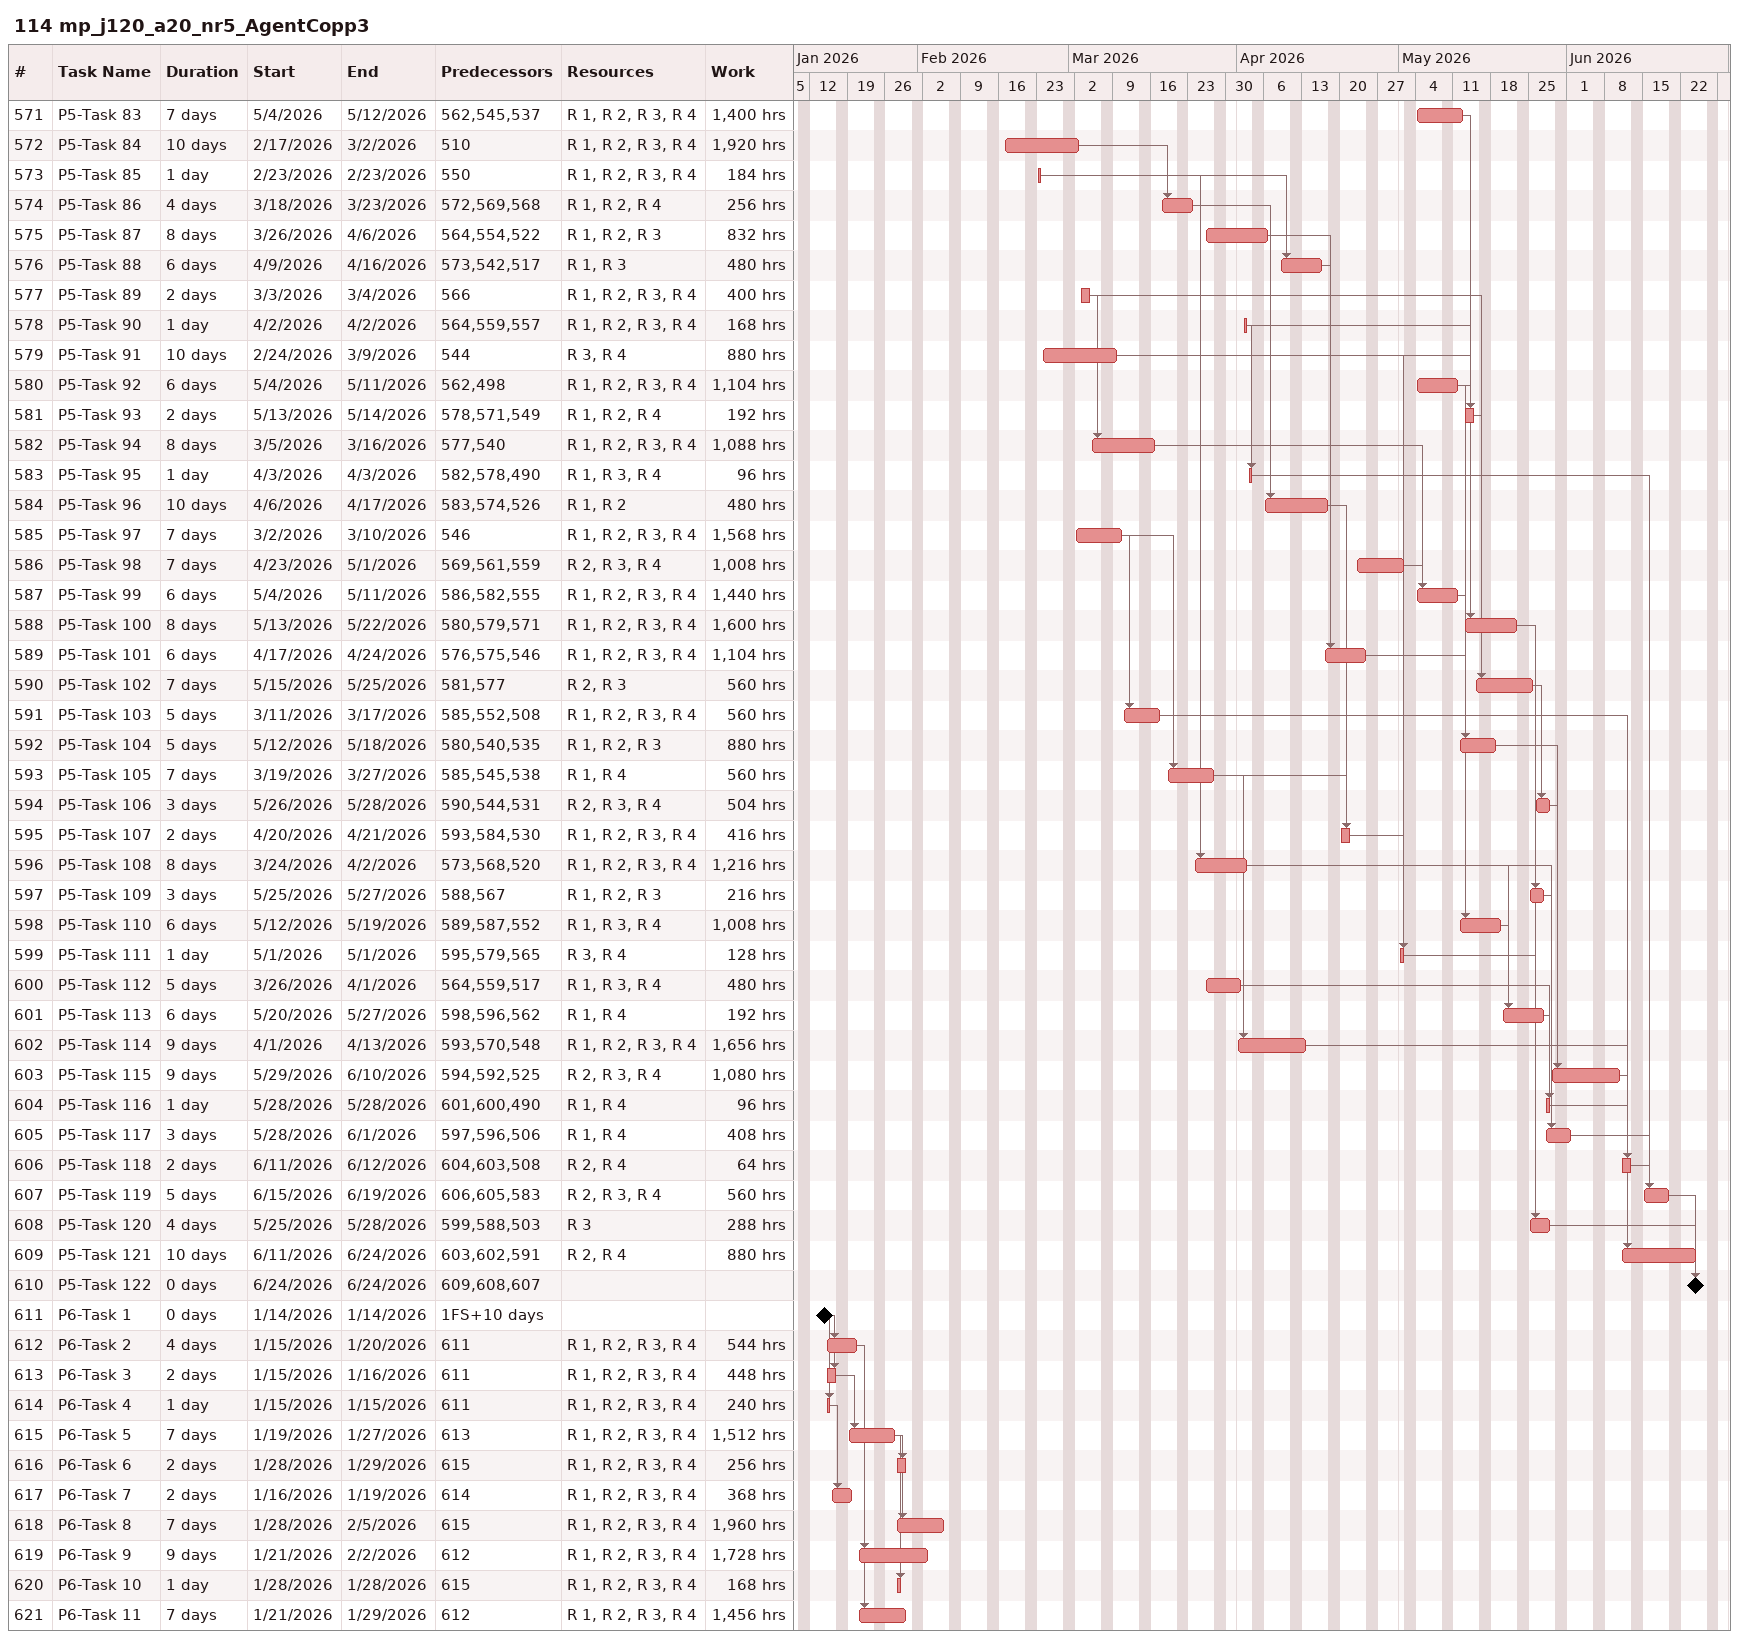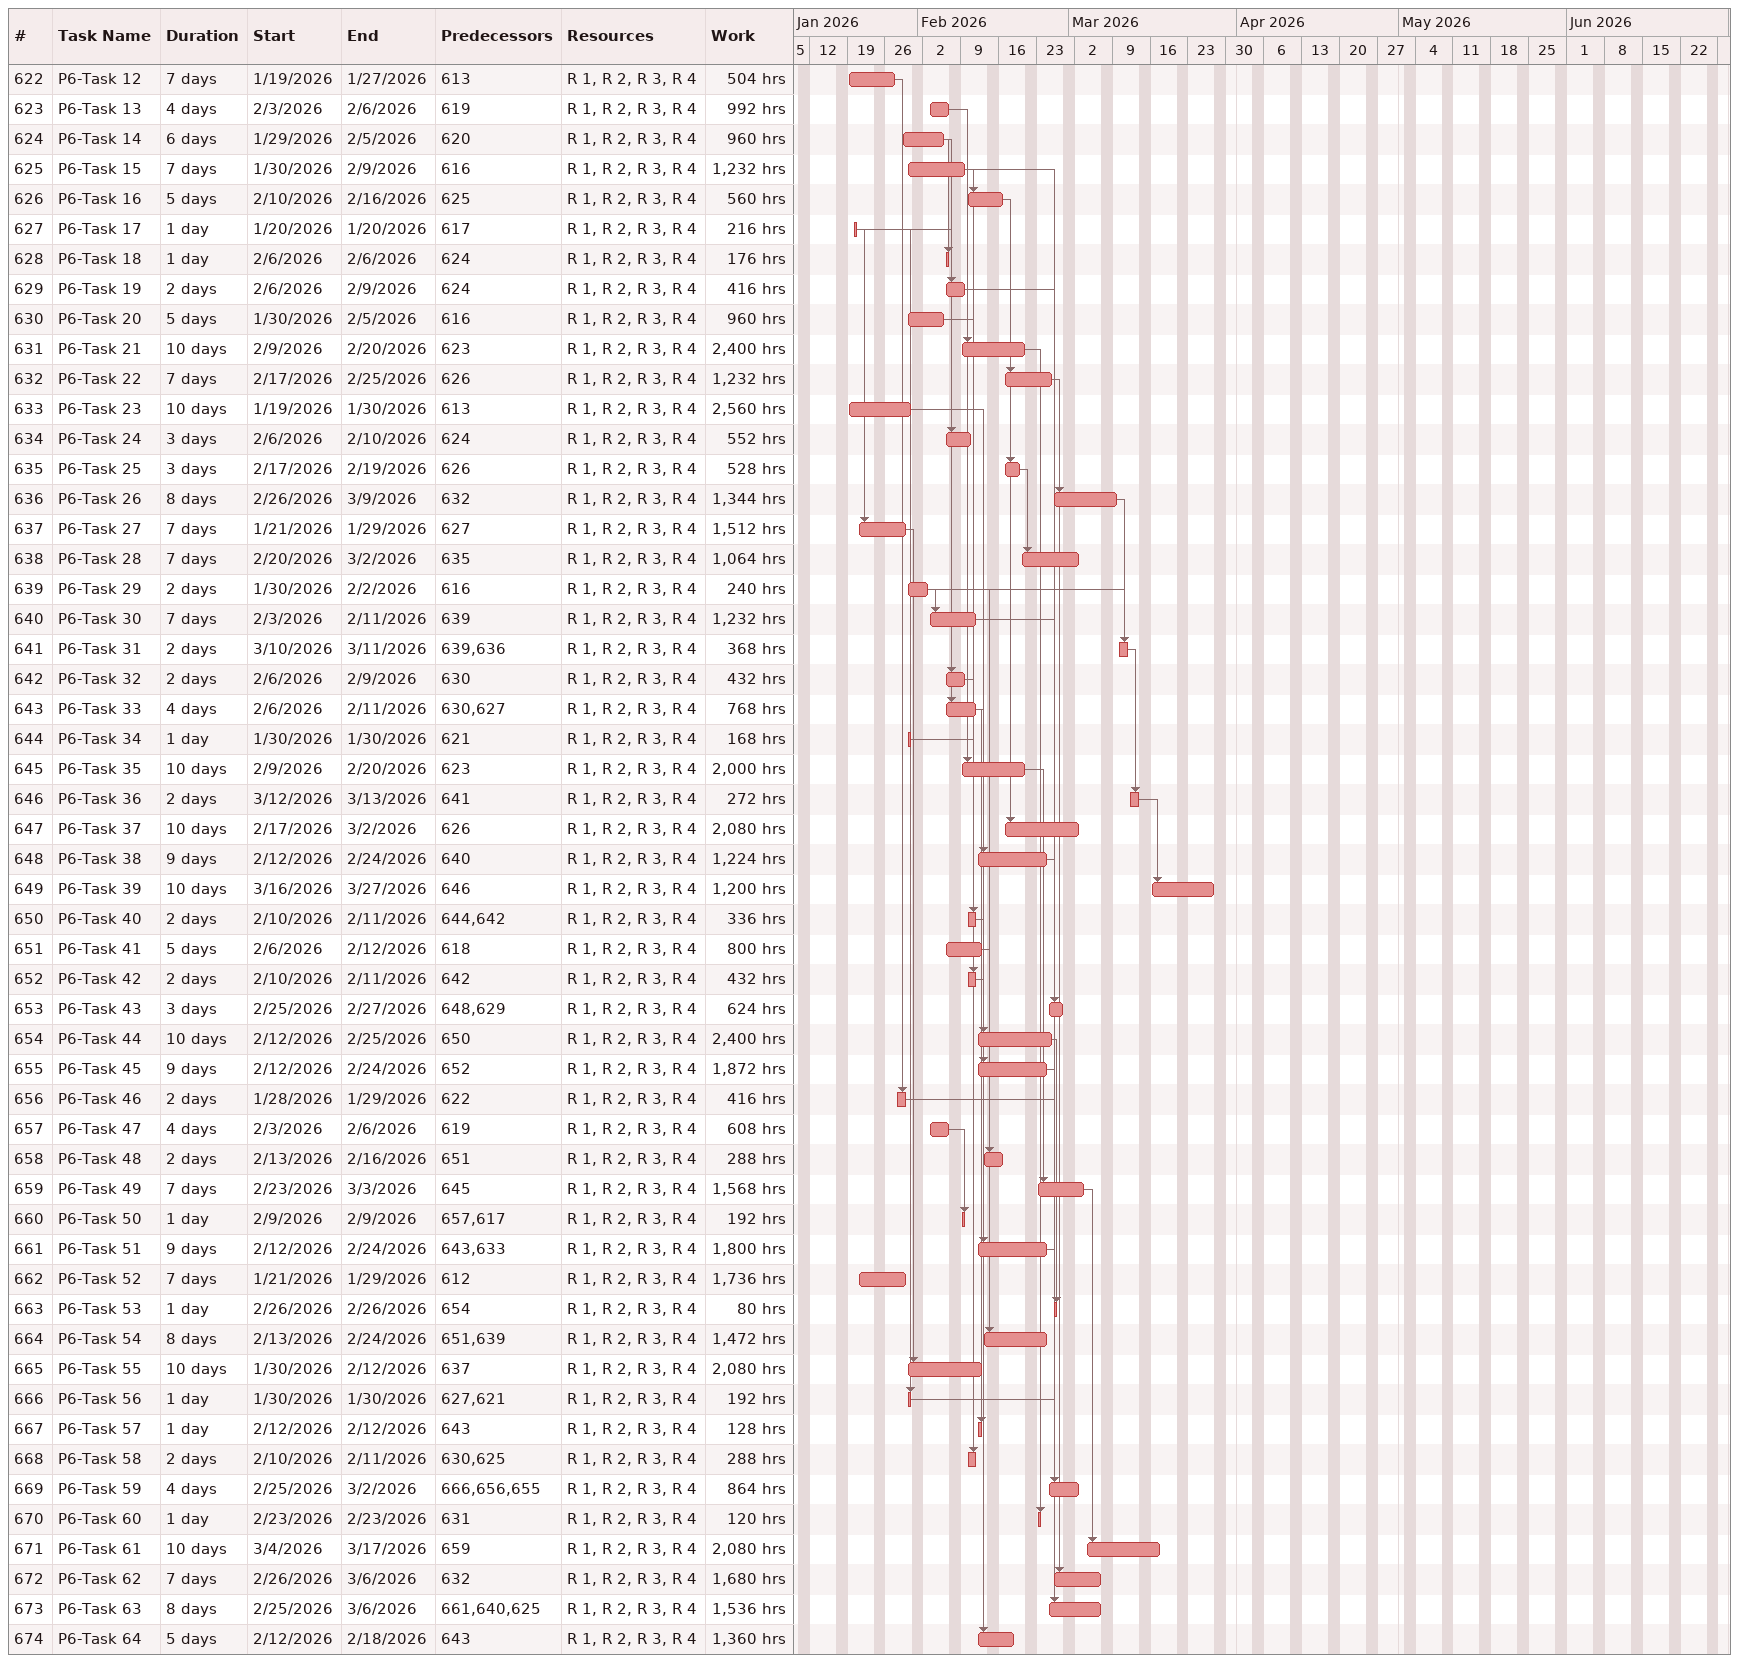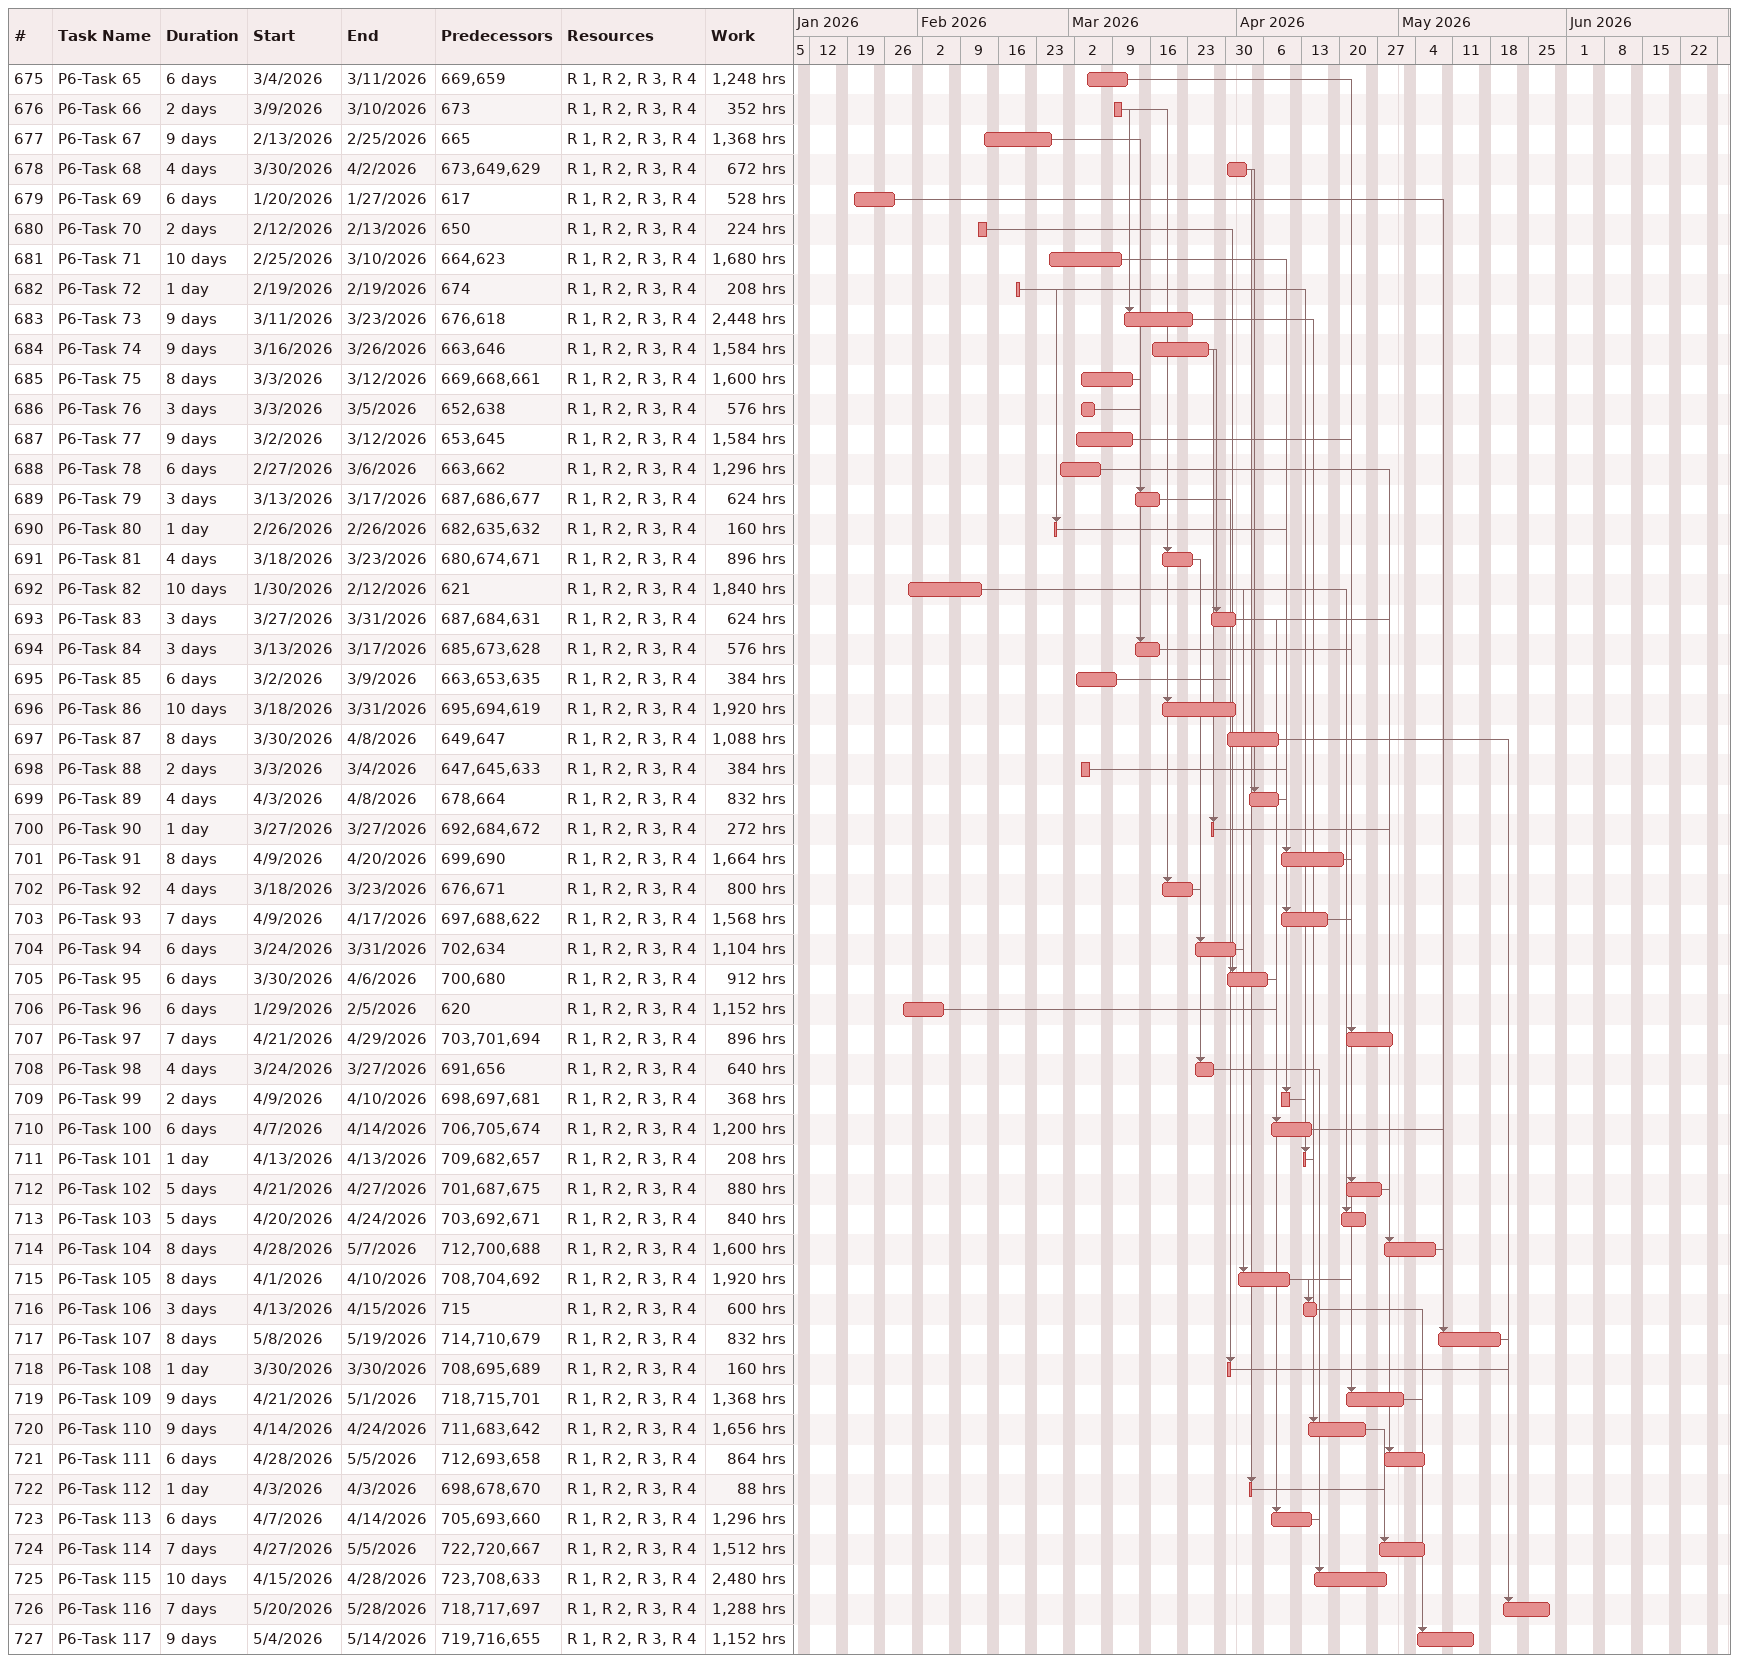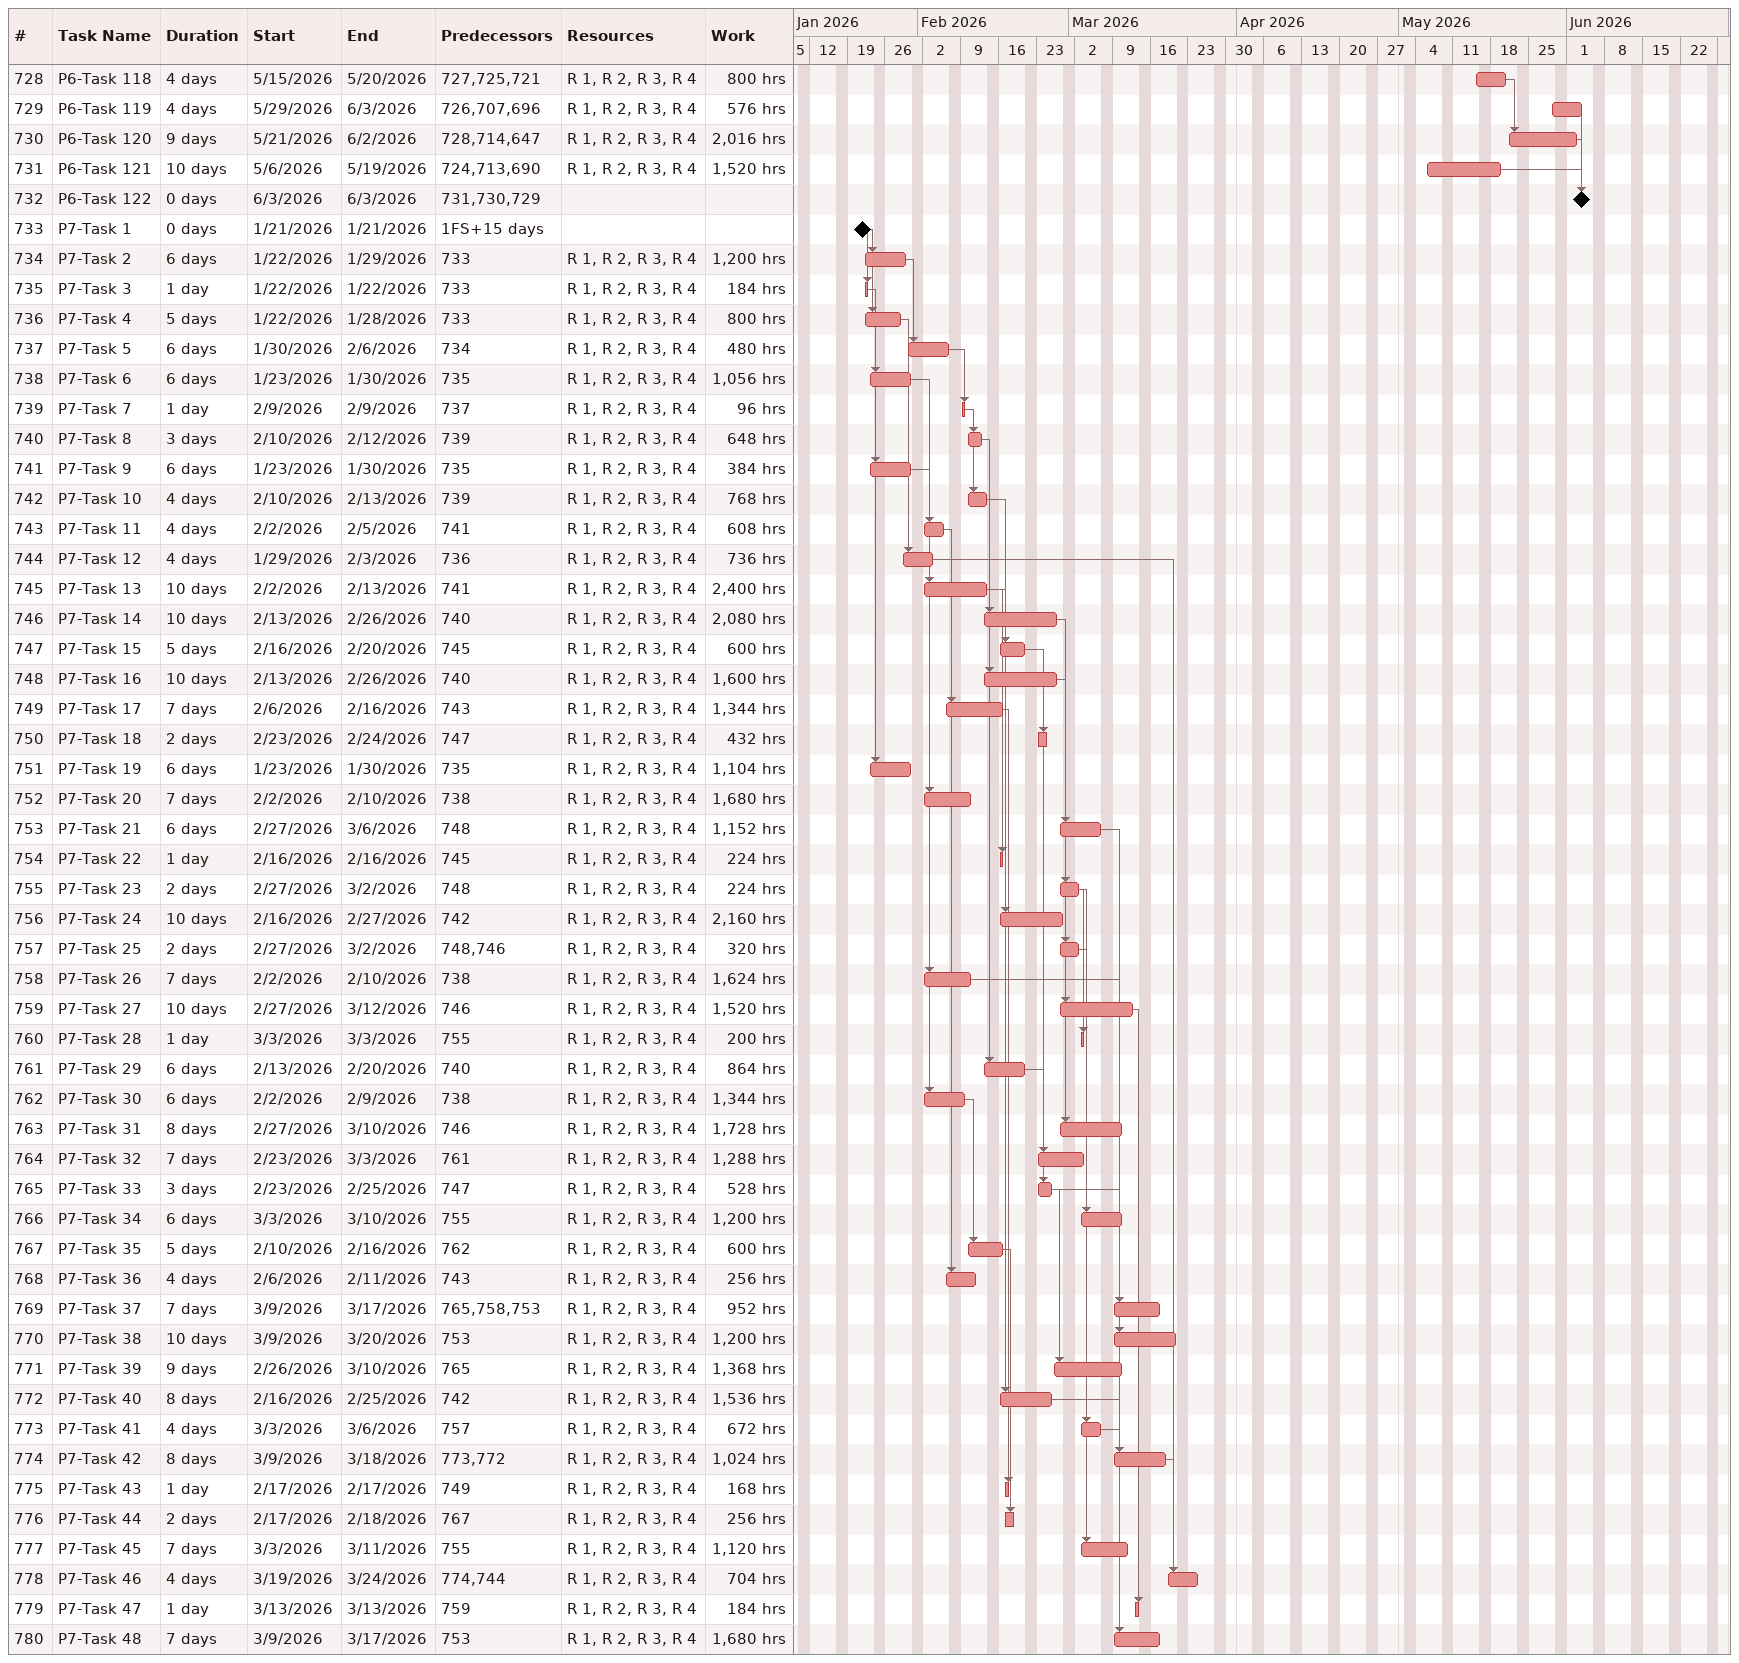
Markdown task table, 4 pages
114 mp_j120_a20_nr5_AgentCopp3

| ID | Task | Duration | Start | Finish | Predecessors | Resources | Work (h) |
|---|---|---|---|---|---|---|---|
| 571 | P5-Task 83 | 7d | 2026-05-04 | 2026-05-12 | 562, 545, 537 | R 1, R 2, R 3, R 4 | 1400 |
| 572 | P5-Task 84 | 10d | 2026-02-17 | 2026-03-02 | 510 | R 1, R 2, R 3, R 4 | 1920 |
| 573 | P5-Task 85 | 1d | 2026-02-23 | 2026-02-23 | 550 | R 1, R 2, R 3, R 4 | 184 |
| 574 | P5-Task 86 | 4d | 2026-03-18 | 2026-03-23 | 572, 569, 568 | R 1, R 2, R 4 | 256 |
| 575 | P5-Task 87 | 8d | 2026-03-26 | 2026-04-06 | 564, 554, 522 | R 1, R 2, R 3 | 832 |
| 576 | P5-Task 88 | 6d | 2026-04-09 | 2026-04-16 | 573, 542, 517 | R 1, R 3 | 480 |
| 577 | P5-Task 89 | 2d | 2026-03-03 | 2026-03-04 | 566 | R 1, R 2, R 3, R 4 | 400 |
| 578 | P5-Task 90 | 1d | 2026-04-02 | 2026-04-02 | 564, 559, 557 | R 1, R 2, R 3, R 4 | 168 |
| 579 | P5-Task 91 | 10d | 2026-02-24 | 2026-03-09 | 544 | R 3, R 4 | 880 |
| 580 | P5-Task 92 | 6d | 2026-05-04 | 2026-05-11 | 562, 498 | R 1, R 2, R 3, R 4 | 1104 |
| 581 | P5-Task 93 | 2d | 2026-05-13 | 2026-05-14 | 578, 571, 549 | R 1, R 2, R 4 | 192 |
| 582 | P5-Task 94 | 8d | 2026-03-05 | 2026-03-16 | 577, 540 | R 1, R 2, R 3, R 4 | 1088 |
| 583 | P5-Task 95 | 1d | 2026-04-03 | 2026-04-03 | 582, 578, 490 | R 1, R 3, R 4 | 96 |
| 584 | P5-Task 96 | 10d | 2026-04-06 | 2026-04-17 | 583, 574, 526 | R 1, R 2 | 480 |
| 585 | P5-Task 97 | 7d | 2026-03-02 | 2026-03-10 | 546 | R 1, R 2, R 3, R 4 | 1568 |
| 586 | P5-Task 98 | 7d | 2026-04-23 | 2026-05-01 | 569, 561, 559 | R 2, R 3, R 4 | 1008 |
| 587 | P5-Task 99 | 6d | 2026-05-04 | 2026-05-11 | 586, 582, 555 | R 1, R 2, R 3, R 4 | 1440 |
| 588 | P5-Task 100 | 8d | 2026-05-13 | 2026-05-22 | 580, 579, 571 | R 1, R 2, R 3, R 4 | 1600 |
| 589 | P5-Task 101 | 6d | 2026-04-17 | 2026-04-24 | 576, 575, 546 | R 1, R 2, R 3, R 4 | 1104 |
| 590 | P5-Task 102 | 7d | 2026-05-15 | 2026-05-25 | 581, 577 | R 2, R 3 | 560 |
| 591 | P5-Task 103 | 5d | 2026-03-11 | 2026-03-17 | 585, 552, 508 | R 1, R 2, R 3, R 4 | 560 |
| 592 | P5-Task 104 | 5d | 2026-05-12 | 2026-05-18 | 580, 540, 535 | R 1, R 2, R 3 | 880 |
| 593 | P5-Task 105 | 7d | 2026-03-19 | 2026-03-27 | 585, 545, 538 | R 1, R 4 | 560 |
| 594 | P5-Task 106 | 3d | 2026-05-26 | 2026-05-28 | 590, 544, 531 | R 2, R 3, R 4 | 504 |
| 595 | P5-Task 107 | 2d | 2026-04-20 | 2026-04-21 | 593, 584, 530 | R 1, R 2, R 3, R 4 | 416 |
| 596 | P5-Task 108 | 8d | 2026-03-24 | 2026-04-02 | 573, 568, 520 | R 1, R 2, R 3, R 4 | 1216 |
| 597 | P5-Task 109 | 3d | 2026-05-25 | 2026-05-27 | 588, 567 | R 1, R 2, R 3 | 216 |
| 598 | P5-Task 110 | 6d | 2026-05-12 | 2026-05-19 | 589, 587, 552 | R 1, R 3, R 4 | 1008 |
| 599 | P5-Task 111 | 1d | 2026-05-01 | 2026-05-01 | 595, 579, 565 | R 3, R 4 | 128 |
| 600 | P5-Task 112 | 5d | 2026-03-26 | 2026-04-01 | 564, 559, 517 | R 1, R 3, R 4 | 480 |
| 601 | P5-Task 113 | 6d | 2026-05-20 | 2026-05-27 | 598, 596, 562 | R 1, R 4 | 192 |
| 602 | P5-Task 114 | 9d | 2026-04-01 | 2026-04-13 | 593, 570, 548 | R 1, R 2, R 3, R 4 | 1656 |
| 603 | P5-Task 115 | 9d | 2026-05-29 | 2026-06-10 | 594, 592, 525 | R 2, R 3, R 4 | 1080 |
| 604 | P5-Task 116 | 1d | 2026-05-28 | 2026-05-28 | 601, 600, 490 | R 1, R 4 | 96 |
| 605 | P5-Task 117 | 3d | 2026-05-28 | 2026-06-01 | 597, 596, 506 | R 1, R 4 | 408 |
| 606 | P5-Task 118 | 2d | 2026-06-11 | 2026-06-12 | 604, 603, 508 | R 2, R 4 | 64 |
| 607 | P5-Task 119 | 5d | 2026-06-15 | 2026-06-19 | 606, 605, 583 | R 2, R 3, R 4 | 560 |
| 608 | P5-Task 120 | 4d | 2026-05-25 | 2026-05-28 | 599, 588, 503 | R 3 | 288 |
| 609 | P5-Task 121 | 10d | 2026-06-11 | 2026-06-24 | 603, 602, 591 | R 2, R 4 | 880 |
| 610 | P5-Task 122 | 0d | 2026-06-24 | 2026-06-24 | 609, 608, 607 |  |  |
| 611 | P6-Task 1 | 0d | 2026-01-14 | 2026-01-14 | 1FS+10d |  |  |
| 612 | P6-Task 2 | 4d | 2026-01-15 | 2026-01-20 | 611 | R 1, R 2, R 3, R 4 | 544 |
| 613 | P6-Task 3 | 2d | 2026-01-15 | 2026-01-16 | 611 | R 1, R 2, R 3, R 4 | 448 |
| 614 | P6-Task 4 | 1d | 2026-01-15 | 2026-01-15 | 611 | R 1, R 2, R 3, R 4 | 240 |
| 615 | P6-Task 5 | 7d | 2026-01-19 | 2026-01-27 | 613 | R 1, R 2, R 3, R 4 | 1512 |
| 616 | P6-Task 6 | 2d | 2026-01-28 | 2026-01-29 | 615 | R 1, R 2, R 3, R 4 | 256 |
| 617 | P6-Task 7 | 2d | 2026-01-16 | 2026-01-19 | 614 | R 1, R 2, R 3, R 4 | 368 |
| 618 | P6-Task 8 | 7d | 2026-01-28 | 2026-02-05 | 615 | R 1, R 2, R 3, R 4 | 1960 |
| 619 | P6-Task 9 | 9d | 2026-01-21 | 2026-02-02 | 612 | R 1, R 2, R 3, R 4 | 1728 |
| 620 | P6-Task 10 | 1d | 2026-01-28 | 2026-01-28 | 615 | R 1, R 2, R 3, R 4 | 168 |
| 621 | P6-Task 11 | 7d | 2026-01-21 | 2026-01-29 | 612 | R 1, R 2, R 3, R 4 | 1456 |
| 622 | P6-Task 12 | 7d | 2026-01-19 | 2026-01-27 | 613 | R 1, R 2, R 3, R 4 | 504 |
| 623 | P6-Task 13 | 4d | 2026-02-03 | 2026-02-06 | 619 | R 1, R 2, R 3, R 4 | 992 |
| 624 | P6-Task 14 | 6d | 2026-01-29 | 2026-02-05 | 620 | R 1, R 2, R 3, R 4 | 960 |
| 625 | P6-Task 15 | 7d | 2026-01-30 | 2026-02-09 | 616 | R 1, R 2, R 3, R 4 | 1232 |
| 626 | P6-Task 16 | 5d | 2026-02-10 | 2026-02-16 | 625 | R 1, R 2, R 3, R 4 | 560 |
| 627 | P6-Task 17 | 1d | 2026-01-20 | 2026-01-20 | 617 | R 1, R 2, R 3, R 4 | 216 |
| 628 | P6-Task 18 | 1d | 2026-02-06 | 2026-02-06 | 624 | R 1, R 2, R 3, R 4 | 176 |
| 629 | P6-Task 19 | 2d | 2026-02-06 | 2026-02-09 | 624 | R 1, R 2, R 3, R 4 | 416 |
| 630 | P6-Task 20 | 5d | 2026-01-30 | 2026-02-05 | 616 | R 1, R 2, R 3, R 4 | 960 |
| 631 | P6-Task 21 | 10d | 2026-02-09 | 2026-02-20 | 623 | R 1, R 2, R 3, R 4 | 2400 |
| 632 | P6-Task 22 | 7d | 2026-02-17 | 2026-02-25 | 626 | R 1, R 2, R 3, R 4 | 1232 |
| 633 | P6-Task 23 | 10d | 2026-01-19 | 2026-01-30 | 613 | R 1, R 2, R 3, R 4 | 2560 |
| 634 | P6-Task 24 | 3d | 2026-02-06 | 2026-02-10 | 624 | R 1, R 2, R 3, R 4 | 552 |
| 635 | P6-Task 25 | 3d | 2026-02-17 | 2026-02-19 | 626 | R 1, R 2, R 3, R 4 | 528 |
| 636 | P6-Task 26 | 8d | 2026-02-26 | 2026-03-09 | 632 | R 1, R 2, R 3, R 4 | 1344 |
| 637 | P6-Task 27 | 7d | 2026-01-21 | 2026-01-29 | 627 | R 1, R 2, R 3, R 4 | 1512 |
| 638 | P6-Task 28 | 7d | 2026-02-20 | 2026-03-02 | 635 | R 1, R 2, R 3, R 4 | 1064 |
| 639 | P6-Task 29 | 2d | 2026-01-30 | 2026-02-02 | 616 | R 1, R 2, R 3, R 4 | 240 |
| 640 | P6-Task 30 | 7d | 2026-02-03 | 2026-02-11 | 639 | R 1, R 2, R 3, R 4 | 1232 |
| 641 | P6-Task 31 | 2d | 2026-03-10 | 2026-03-11 | 639, 636 | R 1, R 2, R 3, R 4 | 368 |
| 642 | P6-Task 32 | 2d | 2026-02-06 | 2026-02-09 | 630 | R 1, R 2, R 3, R 4 | 432 |
| 643 | P6-Task 33 | 4d | 2026-02-06 | 2026-02-11 | 630, 627 | R 1, R 2, R 3, R 4 | 768 |
| 644 | P6-Task 34 | 1d | 2026-01-30 | 2026-01-30 | 621 | R 1, R 2, R 3, R 4 | 168 |
| 645 | P6-Task 35 | 10d | 2026-02-09 | 2026-02-20 | 623 | R 1, R 2, R 3, R 4 | 2000 |
| 646 | P6-Task 36 | 2d | 2026-03-12 | 2026-03-13 | 641 | R 1, R 2, R 3, R 4 | 272 |
| 647 | P6-Task 37 | 10d | 2026-02-17 | 2026-03-02 | 626 | R 1, R 2, R 3, R 4 | 2080 |
| 648 | P6-Task 38 | 9d | 2026-02-12 | 2026-02-24 | 640 | R 1, R 2, R 3, R 4 | 1224 |
| 649 | P6-Task 39 | 10d | 2026-03-16 | 2026-03-27 | 646 | R 1, R 2, R 3, R 4 | 1200 |
| 650 | P6-Task 40 | 2d | 2026-02-10 | 2026-02-11 | 644, 642 | R 1, R 2, R 3, R 4 | 336 |
| 651 | P6-Task 41 | 5d | 2026-02-06 | 2026-02-12 | 618 | R 1, R 2, R 3, R 4 | 800 |
| 652 | P6-Task 42 | 2d | 2026-02-10 | 2026-02-11 | 642 | R 1, R 2, R 3, R 4 | 432 |
| 653 | P6-Task 43 | 3d | 2026-02-25 | 2026-02-27 | 648, 629 | R 1, R 2, R 3, R 4 | 624 |
| 654 | P6-Task 44 | 10d | 2026-02-12 | 2026-02-25 | 650 | R 1, R 2, R 3, R 4 | 2400 |
| 655 | P6-Task 45 | 9d | 2026-02-12 | 2026-02-24 | 652 | R 1, R 2, R 3, R 4 | 1872 |
| 656 | P6-Task 46 | 2d | 2026-01-28 | 2026-01-29 | 622 | R 1, R 2, R 3, R 4 | 416 |
| 657 | P6-Task 47 | 4d | 2026-02-03 | 2026-02-06 | 619 | R 1, R 2, R 3, R 4 | 608 |
| 658 | P6-Task 48 | 2d | 2026-02-13 | 2026-02-16 | 651 | R 1, R 2, R 3, R 4 | 288 |
| 659 | P6-Task 49 | 7d | 2026-02-23 | 2026-03-03 | 645 | R 1, R 2, R 3, R 4 | 1568 |
| 660 | P6-Task 50 | 1d | 2026-02-09 | 2026-02-09 | 657, 617 | R 1, R 2, R 3, R 4 | 192 |
| 661 | P6-Task 51 | 9d | 2026-02-12 | 2026-02-24 | 643, 633 | R 1, R 2, R 3, R 4 | 1800 |
| 662 | P6-Task 52 | 7d | 2026-01-21 | 2026-01-29 | 612 | R 1, R 2, R 3, R 4 | 1736 |
| 663 | P6-Task 53 | 1d | 2026-02-26 | 2026-02-26 | 654 | R 1, R 2, R 3, R 4 | 80 |
| 664 | P6-Task 54 | 8d | 2026-02-13 | 2026-02-24 | 651, 639 | R 1, R 2, R 3, R 4 | 1472 |
| 665 | P6-Task 55 | 10d | 2026-01-30 | 2026-02-12 | 637 | R 1, R 2, R 3, R 4 | 2080 |
| 666 | P6-Task 56 | 1d | 2026-01-30 | 2026-01-30 | 627, 621 | R 1, R 2, R 3, R 4 | 192 |
| 667 | P6-Task 57 | 1d | 2026-02-12 | 2026-02-12 | 643 | R 1, R 2, R 3, R 4 | 128 |
| 668 | P6-Task 58 | 2d | 2026-02-10 | 2026-02-11 | 630, 625 | R 1, R 2, R 3, R 4 | 288 |
| 669 | P6-Task 59 | 4d | 2026-02-25 | 2026-03-02 | 666, 656, 655 | R 1, R 2, R 3, R 4 | 864 |
| 670 | P6-Task 60 | 1d | 2026-02-23 | 2026-02-23 | 631 | R 1, R 2, R 3, R 4 | 120 |
| 671 | P6-Task 61 | 10d | 2026-03-04 | 2026-03-17 | 659 | R 1, R 2, R 3, R 4 | 2080 |
| 672 | P6-Task 62 | 7d | 2026-02-26 | 2026-03-06 | 632 | R 1, R 2, R 3, R 4 | 1680 |
| 673 | P6-Task 63 | 8d | 2026-02-25 | 2026-03-06 | 661, 640, 625 | R 1, R 2, R 3, R 4 | 1536 |
| 674 | P6-Task 64 | 5d | 2026-02-12 | 2026-02-18 | 643 | R 1, R 2, R 3, R 4 | 1360 |
| 675 | P6-Task 65 | 6d | 2026-03-04 | 2026-03-11 | 669, 659 | R 1, R 2, R 3, R 4 | 1248 |
| 676 | P6-Task 66 | 2d | 2026-03-09 | 2026-03-10 | 673 | R 1, R 2, R 3, R 4 | 352 |
| 677 | P6-Task 67 | 9d | 2026-02-13 | 2026-02-25 | 665 | R 1, R 2, R 3, R 4 | 1368 |
| 678 | P6-Task 68 | 4d | 2026-03-30 | 2026-04-02 | 673, 649, 629 | R 1, R 2, R 3, R 4 | 672 |
| 679 | P6-Task 69 | 6d | 2026-01-20 | 2026-01-27 | 617 | R 1, R 2, R 3, R 4 | 528 |
| 680 | P6-Task 70 | 2d | 2026-02-12 | 2026-02-13 | 650 | R 1, R 2, R 3, R 4 | 224 |
| 681 | P6-Task 71 | 10d | 2026-02-25 | 2026-03-10 | 664, 623 | R 1, R 2, R 3, R 4 | 1680 |
| 682 | P6-Task 72 | 1d | 2026-02-19 | 2026-02-19 | 674 | R 1, R 2, R 3, R 4 | 208 |
| 683 | P6-Task 73 | 9d | 2026-03-11 | 2026-03-23 | 676, 618 | R 1, R 2, R 3, R 4 | 2448 |
| 684 | P6-Task 74 | 9d | 2026-03-16 | 2026-03-26 | 663, 646 | R 1, R 2, R 3, R 4 | 1584 |
| 685 | P6-Task 75 | 8d | 2026-03-03 | 2026-03-12 | 669, 668, 661 | R 1, R 2, R 3, R 4 | 1600 |
| 686 | P6-Task 76 | 3d | 2026-03-03 | 2026-03-05 | 652, 638 | R 1, R 2, R 3, R 4 | 576 |
| 687 | P6-Task 77 | 9d | 2026-03-02 | 2026-03-12 | 653, 645 | R 1, R 2, R 3, R 4 | 1584 |
| 688 | P6-Task 78 | 6d | 2026-02-27 | 2026-03-06 | 663, 662 | R 1, R 2, R 3, R 4 | 1296 |
| 689 | P6-Task 79 | 3d | 2026-03-13 | 2026-03-17 | 687, 686, 677 | R 1, R 2, R 3, R 4 | 624 |
| 690 | P6-Task 80 | 1d | 2026-02-26 | 2026-02-26 | 682, 635, 632 | R 1, R 2, R 3, R 4 | 160 |
| 691 | P6-Task 81 | 4d | 2026-03-18 | 2026-03-23 | 680, 674, 671 | R 1, R 2, R 3, R 4 | 896 |
| 692 | P6-Task 82 | 10d | 2026-01-30 | 2026-02-12 | 621 | R 1, R 2, R 3, R 4 | 1840 |
| 693 | P6-Task 83 | 3d | 2026-03-27 | 2026-03-31 | 687, 684, 631 | R 1, R 2, R 3, R 4 | 624 |
| 694 | P6-Task 84 | 3d | 2026-03-13 | 2026-03-17 | 685, 673, 628 | R 1, R 2, R 3, R 4 | 576 |
| 695 | P6-Task 85 | 6d | 2026-03-02 | 2026-03-09 | 663, 653, 635 | R 1, R 2, R 3, R 4 | 384 |
| 696 | P6-Task 86 | 10d | 2026-03-18 | 2026-03-31 | 695, 694, 619 | R 1, R 2, R 3, R 4 | 1920 |
| 697 | P6-Task 87 | 8d | 2026-03-30 | 2026-04-08 | 649, 647 | R 1, R 2, R 3, R 4 | 1088 |
| 698 | P6-Task 88 | 2d | 2026-03-03 | 2026-03-04 | 647, 645, 633 | R 1, R 2, R 3, R 4 | 384 |
| 699 | P6-Task 89 | 4d | 2026-04-03 | 2026-04-08 | 678, 664 | R 1, R 2, R 3, R 4 | 832 |
| 700 | P6-Task 90 | 1d | 2026-03-27 | 2026-03-27 | 692, 684, 672 | R 1, R 2, R 3, R 4 | 272 |
| 701 | P6-Task 91 | 8d | 2026-04-09 | 2026-04-20 | 699, 690 | R 1, R 2, R 3, R 4 | 1664 |
| 702 | P6-Task 92 | 4d | 2026-03-18 | 2026-03-23 | 676, 671 | R 1, R 2, R 3, R 4 | 800 |
| 703 | P6-Task 93 | 7d | 2026-04-09 | 2026-04-17 | 697, 688, 622 | R 1, R 2, R 3, R 4 | 1568 |
| 704 | P6-Task 94 | 6d | 2026-03-24 | 2026-03-31 | 702, 634 | R 1, R 2, R 3, R 4 | 1104 |
| 705 | P6-Task 95 | 6d | 2026-03-30 | 2026-04-06 | 700, 680 | R 1, R 2, R 3, R 4 | 912 |
| 706 | P6-Task 96 | 6d | 2026-01-29 | 2026-02-05 | 620 | R 1, R 2, R 3, R 4 | 1152 |
| 707 | P6-Task 97 | 7d | 2026-04-21 | 2026-04-29 | 703, 701, 694 | R 1, R 2, R 3, R 4 | 896 |
| 708 | P6-Task 98 | 4d | 2026-03-24 | 2026-03-27 | 691, 656 | R 1, R 2, R 3, R 4 | 640 |
| 709 | P6-Task 99 | 2d | 2026-04-09 | 2026-04-10 | 698, 697, 681 | R 1, R 2, R 3, R 4 | 368 |
| 710 | P6-Task 100 | 6d | 2026-04-07 | 2026-04-14 | 706, 705, 674 | R 1, R 2, R 3, R 4 | 1200 |
| 711 | P6-Task 101 | 1d | 2026-04-13 | 2026-04-13 | 709, 682, 657 | R 1, R 2, R 3, R 4 | 208 |
| 712 | P6-Task 102 | 5d | 2026-04-21 | 2026-04-27 | 701, 687, 675 | R 1, R 2, R 3, R 4 | 880 |
| 713 | P6-Task 103 | 5d | 2026-04-20 | 2026-04-24 | 703, 692, 671 | R 1, R 2, R 3, R 4 | 840 |
| 714 | P6-Task 104 | 8d | 2026-04-28 | 2026-05-07 | 712, 700, 688 | R 1, R 2, R 3, R 4 | 1600 |
| 715 | P6-Task 105 | 8d | 2026-04-01 | 2026-04-10 | 708, 704, 692 | R 1, R 2, R 3, R 4 | 1920 |
| 716 | P6-Task 106 | 3d | 2026-04-13 | 2026-04-15 | 715 | R 1, R 2, R 3, R 4 | 600 |
| 717 | P6-Task 107 | 8d | 2026-05-08 | 2026-05-19 | 714, 710, 679 | R 1, R 2, R 3, R 4 | 832 |
| 718 | P6-Task 108 | 1d | 2026-03-30 | 2026-03-30 | 708, 695, 689 | R 1, R 2, R 3, R 4 | 160 |
| 719 | P6-Task 109 | 9d | 2026-04-21 | 2026-05-01 | 718, 715, 701 | R 1, R 2, R 3, R 4 | 1368 |
| 720 | P6-Task 110 | 9d | 2026-04-14 | 2026-04-24 | 711, 683, 642 | R 1, R 2, R 3, R 4 | 1656 |
| 721 | P6-Task 111 | 6d | 2026-04-28 | 2026-05-05 | 712, 693, 658 | R 1, R 2, R 3, R 4 | 864 |
| 722 | P6-Task 112 | 1d | 2026-04-03 | 2026-04-03 | 698, 678, 670 | R 1, R 2, R 3, R 4 | 88 |
| 723 | P6-Task 113 | 6d | 2026-04-07 | 2026-04-14 | 705, 693, 660 | R 1, R 2, R 3, R 4 | 1296 |
| 724 | P6-Task 114 | 7d | 2026-04-27 | 2026-05-05 | 722, 720, 667 | R 1, R 2, R 3, R 4 | 1512 |
| 725 | P6-Task 115 | 10d | 2026-04-15 | 2026-04-28 | 723, 708, 633 | R 1, R 2, R 3, R 4 | 2480 |
| 726 | P6-Task 116 | 7d | 2026-05-20 | 2026-05-28 | 718, 717, 697 | R 1, R 2, R 3, R 4 | 1288 |
| 727 | P6-Task 117 | 9d | 2026-05-04 | 2026-05-14 | 719, 716, 655 | R 1, R 2, R 3, R 4 | 1152 |
| 728 | P6-Task 118 | 4d | 2026-05-15 | 2026-05-20 | 727, 725, 721 | R 1, R 2, R 3, R 4 | 800 |
| 729 | P6-Task 119 | 4d | 2026-05-29 | 2026-06-03 | 726, 707, 696 | R 1, R 2, R 3, R 4 | 576 |
| 730 | P6-Task 120 | 9d | 2026-05-21 | 2026-06-02 | 728, 714, 647 | R 1, R 2, R 3, R 4 | 2016 |
| 731 | P6-Task 121 | 10d | 2026-05-06 | 2026-05-19 | 724, 713, 690 | R 1, R 2, R 3, R 4 | 1520 |
| 732 | P6-Task 122 | 0d | 2026-06-03 | 2026-06-03 | 731, 730, 729 |  |  |
| 733 | P7-Task 1 | 0d | 2026-01-21 | 2026-01-21 | 1FS+15d |  |  |
| 734 | P7-Task 2 | 6d | 2026-01-22 | 2026-01-29 | 733 | R 1, R 2, R 3, R 4 | 1200 |
| 735 | P7-Task 3 | 1d | 2026-01-22 | 2026-01-22 | 733 | R 1, R 2, R 3, R 4 | 184 |
| 736 | P7-Task 4 | 5d | 2026-01-22 | 2026-01-28 | 733 | R 1, R 2, R 3, R 4 | 800 |
| 737 | P7-Task 5 | 6d | 2026-01-30 | 2026-02-06 | 734 | R 1, R 2, R 3, R 4 | 480 |
| 738 | P7-Task 6 | 6d | 2026-01-23 | 2026-01-30 | 735 | R 1, R 2, R 3, R 4 | 1056 |
| 739 | P7-Task 7 | 1d | 2026-02-09 | 2026-02-09 | 737 | R 1, R 2, R 3, R 4 | 96 |
| 740 | P7-Task 8 | 3d | 2026-02-10 | 2026-02-12 | 739 | R 1, R 2, R 3, R 4 | 648 |
| 741 | P7-Task 9 | 6d | 2026-01-23 | 2026-01-30 | 735 | R 1, R 2, R 3, R 4 | 384 |
| 742 | P7-Task 10 | 4d | 2026-02-10 | 2026-02-13 | 739 | R 1, R 2, R 3, R 4 | 768 |
| 743 | P7-Task 11 | 4d | 2026-02-02 | 2026-02-05 | 741 | R 1, R 2, R 3, R 4 | 608 |
| 744 | P7-Task 12 | 4d | 2026-01-29 | 2026-02-03 | 736 | R 1, R 2, R 3, R 4 | 736 |
| 745 | P7-Task 13 | 10d | 2026-02-02 | 2026-02-13 | 741 | R 1, R 2, R 3, R 4 | 2400 |
| 746 | P7-Task 14 | 10d | 2026-02-13 | 2026-02-26 | 740 | R 1, R 2, R 3, R 4 | 2080 |
| 747 | P7-Task 15 | 5d | 2026-02-16 | 2026-02-20 | 745 | R 1, R 2, R 3, R 4 | 600 |
| 748 | P7-Task 16 | 10d | 2026-02-13 | 2026-02-26 | 740 | R 1, R 2, R 3, R 4 | 1600 |
| 749 | P7-Task 17 | 7d | 2026-02-06 | 2026-02-16 | 743 | R 1, R 2, R 3, R 4 | 1344 |
| 750 | P7-Task 18 | 2d | 2026-02-23 | 2026-02-24 | 747 | R 1, R 2, R 3, R 4 | 432 |
| 751 | P7-Task 19 | 6d | 2026-01-23 | 2026-01-30 | 735 | R 1, R 2, R 3, R 4 | 1104 |
| 752 | P7-Task 20 | 7d | 2026-02-02 | 2026-02-10 | 738 | R 1, R 2, R 3, R 4 | 1680 |
| 753 | P7-Task 21 | 6d | 2026-02-27 | 2026-03-06 | 748 | R 1, R 2, R 3, R 4 | 1152 |
| 754 | P7-Task 22 | 1d | 2026-02-16 | 2026-02-16 | 745 | R 1, R 2, R 3, R 4 | 224 |
| 755 | P7-Task 23 | 2d | 2026-02-27 | 2026-03-02 | 748 | R 1, R 2, R 3, R 4 | 224 |
| 756 | P7-Task 24 | 10d | 2026-02-16 | 2026-02-27 | 742 | R 1, R 2, R 3, R 4 | 2160 |
| 757 | P7-Task 25 | 2d | 2026-02-27 | 2026-03-02 | 748, 746 | R 1, R 2, R 3, R 4 | 320 |
| 758 | P7-Task 26 | 7d | 2026-02-02 | 2026-02-10 | 738 | R 1, R 2, R 3, R 4 | 1624 |
| 759 | P7-Task 27 | 10d | 2026-02-27 | 2026-03-12 | 746 | R 1, R 2, R 3, R 4 | 1520 |
| 760 | P7-Task 28 | 1d | 2026-03-03 | 2026-03-03 | 755 | R 1, R 2, R 3, R 4 | 200 |
| 761 | P7-Task 29 | 6d | 2026-02-13 | 2026-02-20 | 740 | R 1, R 2, R 3, R 4 | 864 |
| 762 | P7-Task 30 | 6d | 2026-02-02 | 2026-02-09 | 738 | R 1, R 2, R 3, R 4 | 1344 |
| 763 | P7-Task 31 | 8d | 2026-02-27 | 2026-03-10 | 746 | R 1, R 2, R 3, R 4 | 1728 |
| 764 | P7-Task 32 | 7d | 2026-02-23 | 2026-03-03 | 761 | R 1, R 2, R 3, R 4 | 1288 |
| 765 | P7-Task 33 | 3d | 2026-02-23 | 2026-02-25 | 747 | R 1, R 2, R 3, R 4 | 528 |
| 766 | P7-Task 34 | 6d | 2026-03-03 | 2026-03-10 | 755 | R 1, R 2, R 3, R 4 | 1200 |
| 767 | P7-Task 35 | 5d | 2026-02-10 | 2026-02-16 | 762 | R 1, R 2, R 3, R 4 | 600 |
| 768 | P7-Task 36 | 4d | 2026-02-06 | 2026-02-11 | 743 | R 1, R 2, R 3, R 4 | 256 |
| 769 | P7-Task 37 | 7d | 2026-03-09 | 2026-03-17 | 765, 758, 753 | R 1, R 2, R 3, R 4 | 952 |
| 770 | P7-Task 38 | 10d | 2026-03-09 | 2026-03-20 | 753 | R 1, R 2, R 3, R 4 | 1200 |
| 771 | P7-Task 39 | 9d | 2026-02-26 | 2026-03-10 | 765 | R 1, R 2, R 3, R 4 | 1368 |
| 772 | P7-Task 40 | 8d | 2026-02-16 | 2026-02-25 | 742 | R 1, R 2, R 3, R 4 | 1536 |
| 773 | P7-Task 41 | 4d | 2026-03-03 | 2026-03-06 | 757 | R 1, R 2, R 3, R 4 | 672 |
| 774 | P7-Task 42 | 8d | 2026-03-09 | 2026-03-18 | 773, 772 | R 1, R 2, R 3, R 4 | 1024 |
| 775 | P7-Task 43 | 1d | 2026-02-17 | 2026-02-17 | 749 | R 1, R 2, R 3, R 4 | 168 |
| 776 | P7-Task 44 | 2d | 2026-02-17 | 2026-02-18 | 767 | R 1, R 2, R 3, R 4 | 256 |
| 777 | P7-Task 45 | 7d | 2026-03-03 | 2026-03-11 | 755 | R 1, R 2, R 3, R 4 | 1120 |
| 778 | P7-Task 46 | 4d | 2026-03-19 | 2026-03-24 | 774, 744 | R 1, R 2, R 3, R 4 | 704 |
| 779 | P7-Task 47 | 1d | 2026-03-13 | 2026-03-13 | 759 | R 1, R 2, R 3, R 4 | 184 |
| 780 | P7-Task 48 | 7d | 2026-03-09 | 2026-03-17 | 753 | R 1, R 2, R 3, R 4 | 1680 |
